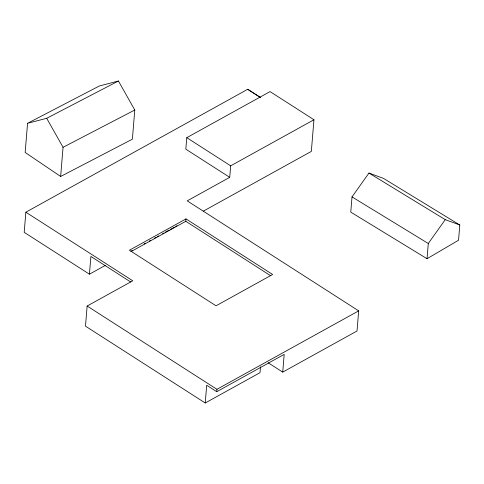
<?xml version="1.0" encoding="UTF-8"?>
<svg xmlns="http://www.w3.org/2000/svg" width="484" height="484" viewBox="0 0 484 484"><rect width="100%" height="100%" fill="white"/><g stroke="black" fill="none" stroke-linecap="round" stroke-linejoin="round"><path stroke-width="0.73" d="M27.558 123.299L25.156 152.472L60.657 176.472L132.38 139.192L134.782 110.013L118.429 81.01L99.28 86.013L27.558 123.299L46.7 118.296L118.429 81.01M260.319 97.393L247.778 89.244L25.858 212.204L24.2 232.332L89.437 274.186L105.24 265.444M60.657 176.472L63.053 147.299L46.7 118.296M89.437 274.186L90.895 256.453L130.668 281.972M25.858 212.204L132.761 280.793L87.138 306.033L85.487 326.162L205.234 402.99L260.005 372.68L260.495 366.769M186.776 137.674L185.826 149.175L229.725 177.338L230.668 165.837L313.947 119.754L270.048 91.591L186.776 137.674L230.668 165.837M131.188 251.523L185.796 221.303L185.995 218.907L272.631 274.488L216.046 305.803L129.41 250.222L185.995 218.907M205.234 402.99L206.692 385.258L216.735 391.701L284.187 354.379L282.729 372.111L268.178 362.776M216.735 391.701L216.935 389.305L358.68 310.867L187.217 200.866L229.725 177.338M313.947 119.754L311.345 151.383L203.347 211.151M352.013 196.903L350.761 212.125L427.039 258.71L458.548 240.221L459.8 224.999L383.522 178.408L368.965 173.054L352.013 196.903L428.286 243.494L427.039 258.71M358.68 310.867L357.023 330.995L282.729 372.111M428.286 243.494L445.244 219.645L459.8 224.999M130.916 251.232L132.235 250.506M144.087 243.942L145.4 243.216M149.35 241.032L150.669 240.3M154.62 238.116L155.933 237.384M157.252 236.658L158.571 235.932M162.521 233.742L163.834 233.016M165.153 232.284L169.104 230.1M170.422 229.374L174.373 227.184M175.686 226.458L177.005 225.726M63.053 147.299L134.782 110.013M368.965 173.054L445.244 219.645M247.76 89.401L260.313 97.453M185.796 221.303L270.538 275.668M87.138 306.033L216.935 389.305"/></g></svg>
